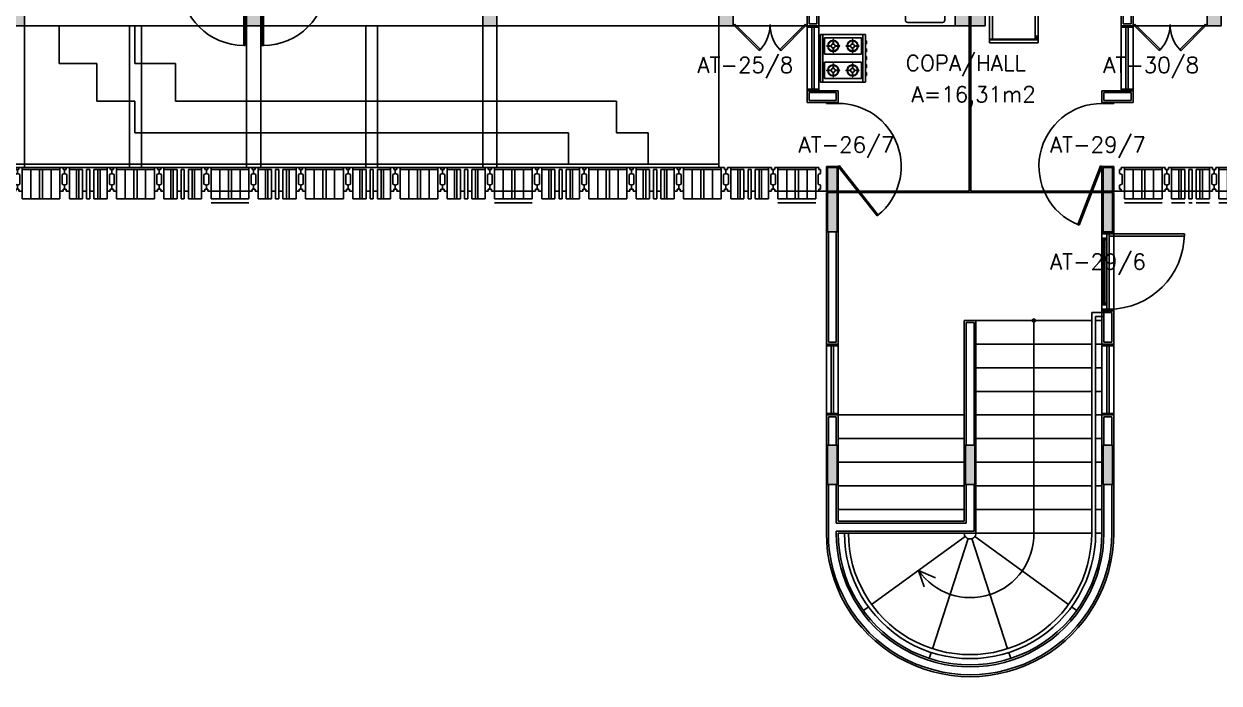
# Model space of a CAD drawing. Header units: millimetres. Extents: x 3605 to 3741, y 1123 to 1192.
# Drawn here: x 3635.28 to 3650.46, y 1126.35 to 1134.72 of the extents above; entities that cross this region are included whole.
import ezdxf

# ---------------------------------------------------------------- set-up
doc = ezdxf.new("R2010")
doc.units = ezdxf.units.MM
doc.linetypes.add('HIDDEN', pattern=[9.525, 6.35, -3.175])
for name, color, linetype in [('ar-acesso', 2, 'Continuous'), ('ar-alv', 2, 'Continuous'), ('ar-brs', 2, 'Continuous'), ('ar-copa', 1, 'Continuous'), ('ar-esq', 2, 'Continuous'), ('ar-estc', 1, 'Continuous'), ('ar-piso', 1, 'Continuous'), ('ar-porta', 1, 'Continuous'), ('ar-proj', 1, 'HIDDEN'), ('ar-projarmario', 1, 'HIDDEN'), ('ar-reboco', 2, 'Continuous'), ('AR-VISTA', 2, 'Continuous'), ('banc', 1, 'Continuous'), ('brs-proj', 1, 'HIDDEN'), ('brs1', 2, 'Continuous'), ('brs2', 1, 'Continuous'), ('brs3', 1, 'Continuous'), ('brs4', 1, 'Continuous'), ('brs5', 1, 'Continuous'), ('COZ1', 1, 'Continuous'), ('COZ2', 1, 'Continuous'), ('ENDEREÇO', 2, 'Continuous'), ('esq-01', 1, 'Continuous'), ('esq-02', 1, 'Continuous'), ('estc-01', 3, 'Continuous'), ('h-estc', 3, 'Continuous'), ('proj', 1, 'HIDDEN'), ('ptm', 2, 'Continuous'), ('ptm1', 1, 'Continuous'), ('TEXTO', 2, 'Continuous'), ('TRNR1', 1, 'Continuous')]:
    doc.layers.add(name, color=color, linetype=linetype)
doc.styles.add('UNB-100', font='simplex.shx', dxfattribs={"height": 0.2})
doc.styles.add('UNB1-100', font='simplex.shx', dxfattribs={"height": 0.2})

# ---------------------------------------------------------------- blocks, each defined once
blk = doc.blocks.new('plr01-01p')
at = {"layer": 'h-estc'}
blk.add_hatch(color=3, dxfattribs=at).paths.add_polyline_path([(0.09, 0.075), (-0.09, 0.075), (-0.09, -0.625), (0.09, -0.625)])
at = {"layer": 'estc-01', "color": 3}
blk.add_lwpolyline([(-0.09, 0.075), (-0.09, -0.625), (0.09, -0.625), (0.09, 0.075)], close=True, dxfattribs=at)
blk = doc.blocks.new('CUBAcoz-01P')
at = {"layer": 'COZ1'}
for p, q in [((-0.25, -0.4705), (-0.25, -0.1305)), ((-0.22, -0.1005), (0.22, -0.1005)), ((0.25, -0.4705), (0.25, -0.1305)), ((-0.22, -0.5005), (0.22, -0.5005))]:
    blk.add_line(p, q, dxfattribs=at)
blk.add_circle((0, -0.3005), 0.04, dxfattribs=at)
for centre, start, end in [((-0.22, -0.1305), 90, 180), ((0.22, -0.1305), 0, 90), ((-0.22, -0.4705), 180, 270), ((0.22, -0.4705), 270, 0)]:
    blk.add_arc(centre, 0.03, start, end, dxfattribs=at)
blk = doc.blocks.new('TRNR-01P')
at = {"layer": 'TRNR1'}
for p, q in [((-0.009, 0.083), (-0.009, 0.011)), ((0, 0.009), (0.17, 0.009)), ((0.009, 0.083), (0.009, 0.009)), ((-0.009, -0.011), (-0.009, -0.083)), ((0, -0.009), (0.17, -0.009)), ((0.009, -0.009), (0.009, -0.083))]:
    blk.add_line(p, q, dxfattribs=at)
for centre in [(0, 0.1), (0, -0.1)]:
    blk.add_circle(centre, 0.02, dxfattribs=at)
for centre, radius, start, end in [((0, 0.1), 0.03, 289.4712, 250.5288), ((0, 0), 0.014, 130.0052, 229.9948), ((0, 0), 0.009, 90, 270), ((0.17, 0), 0.009, 270, 90), ((0, -0.1), 0.03, 109.4712, 70.5288)]:
    blk.add_arc(centre, radius, start, end, dxfattribs=at)
blk = doc.blocks.new('GLDR-01P')
at = {"layer": 'COZ1', "color": 1}
for p, q in [((310, -65), (-310, -65)), ((-310, -65), (-310, -725)), ((310, -725), (310, -65)), ((-310, -725), (310, -725))]:
    blk.add_line(p, q, dxfattribs=at)
at = {"layer": 'COZ2', "color": 1}
for p, q in [((-270, -65), (-270, -680)), ((-250, -40), (-250, -65)), ((230, -20), (-230, -20)), ((250, -65), (250, -40)), ((270, -680), (270, -65)), ((-310, -680), (310, -680)), ((-310, -685), (310, -685)), ((270, -640), (310, -640))]:
    blk.add_line(p, q, dxfattribs=at)
blk.add_circle((290, -660), 9.23, dxfattribs=at)
for centre, start, end in [((-230, -40), 90, 180), ((230, -40), 0, 90)]:
    blk.add_arc(centre, 20, start, end, dxfattribs=at)
blk = doc.blocks.new('esc01-02p')
at = {"layer": 'h-estc'}
for points in [[(-1.69, 6.53), (-1.81, 6.53), (-1.81, 6.03), (-1.69, 6.03)], [(-0.06, 6.53), (-0.06, 6.03), (0.06, 6.03), (0.06, 6.53)], [(1.69, 6.03), (1.81, 6.03), (1.81, 6.53), (1.69, 6.53)], [(-1.69, 2.82), (-1.69, 3.32), (-1.81, 3.32), (-1.81, 2.82)], [(1.69, 3.32), (1.81, 3.32), (1.81, 2.82), (1.69, 2.82)], [(-1.69, 2.5), (-1.69, 2.8), (-1.81, 2.8), (-1.81, 2.5)], [(1.69, 2.8), (1.69, 2.5), (1.81, 2.5), (1.81, 2.8)], [(-0.01, 0.7), (-0.19, 0.7), (-0.19, 0), (-0.01, 0)], [(0.19, 0.7), (0.01, 0.7), (0.01, 0), (0.19, 0)]]:
    blk.add_hatch(color=256, dxfattribs=at).paths.add_polyline_path(points)
at = {"layer": 'ar-alv'}
for p, q in [((-1.8, 7.145), (-1.8, 6.53)), ((-1.7, 7.145), (-1.7, 6.53)), ((1.7, 7.145), (1.7, 7.12)), ((1.8, 7.145), (1.8, 6.53)), ((1.7, 7.12), (-0.05, 7.12)), ((-0.05, 6.53), (-0.05, 7.12)), ((1.7, 7.02), (0.05, 7.02)), ((0.05, 6.53), (0.05, 7.02)), ((1.7, 7.02), (1.7, 6.53)), ((-1.8, 6.03), (-1.8, 5.67)), ((-1.7, 6.03), (-1.7, 5.67)), ((-0.05, 4.47), (-0.05, 6.03)), ((0.05, 4.47), (0.05, 6.03)), ((1.7, 5.67), (1.7, 6.03)), ((1.8, 5.67), (1.8, 6.03)), ((-1.8, 5.67), (-1.7, 5.67)), ((1.8, 5.67), (1.7, 5.67)), ((-1.8, 4.345), (-1.8, 4.72)), ((-1.8, 4.72), (-1.7, 4.72)), ((-1.7, 4.345), (-1.7, 4.72)), ((1.7, 4.72), (1.7, 3.32)), ((1.7, 4.72), (1.8, 4.72)), ((1.8, 4.72), (1.8, 3.32)), ((0.05, 4.47), (-0.05, 4.47)), ((-1.8, 4.345), (-1.7, 4.345)), ((-2.045, 1.65), (-1.7, 1.65)), ((-2.045, 1.55), (-2.045, 1.65)), ((-1.7, 1.55), (-2.045, 1.55)), ((-1.7, 1.65), (-1.7, 1.55)), ((1.7, 1.65), (1.7, 1.55)), ((2.045, 1.65), (1.7, 1.65)), ((1.7, 1.55), (2.045, 1.55)), ((2.045, 1.55), (2.045, 1.65)), ((-2.045, 0.025), (-2.045, 0.675)), ((-1.945, 0.675), (-2.045, 0.675)), ((-1.945, 0.125), (-1.945, 0.675)), ((1.945, 0.125), (1.945, 0.675)), ((1.945, 0.675), (2.045, 0.675)), ((2.045, 0.025), (2.045, 0.675)), ((-1.605, 0.025), (-2.045, 0.025)), ((-1.605, 0.125), (-1.945, 0.125)), ((-1.605, 0.125), (-1.605, 0.025)), ((-0.19, 0.125), (-0.655, 0.125)), ((-0.655, 0.025), (-0.655, 0.125)), ((-0.19, 0.025), (-0.655, 0.025)), ((0.19, 0.125), (0.655, 0.125)), ((0.19, 0.025), (0.655, 0.025)), ((0.655, 0.125), (0.655, 0.025)), ((1.605, 0.125), (1.945, 0.125)), ((1.605, 0.125), (1.605, 0.025)), ((1.605, 0.025), (2.045, 0.025))]:
    blk.add_line(p, q, dxfattribs=at)
for radius in [1.8, 1.7]:
    blk.add_arc((0, 7.145), radius, 360, 180, dxfattribs=at)
at = {"layer": 'ar-piso'}
for p, q in [((-0.518, 8.738), (-0.493, 8.662)), ((0.493, 8.662), (0.518, 8.738)), ((-1.29, 8.083), (-1.355, 8.13)), ((-0.061, 7.189), (-1.25, 8.053)), ((1.29, 8.083), (1.355, 8.13)), ((-1.675, 7.145), (-1.595, 7.145)), ((-1.545, 7.145), (-0.075, 7.145)), ((-1.675, 6.845), (-1.595, 6.845)), ((-1.545, 6.845), (-0.075, 6.845)), ((-1.675, 6.545), (-1.595, 6.545)), ((-1.545, 6.545), (-0.075, 6.545)), ((-1.675, 6.245), (-1.595, 6.245)), ((-1.545, 6.245), (-0.075, 6.245)), ((-1.675, 5.945), (-1.595, 5.945)), ((-1.545, 5.945), (-0.075, 5.945)), ((-1.675, 5.645), (-1.595, 5.645)), ((-1.545, 5.645), (-0.075, 5.645)), ((-1.675, 5.345), (-1.595, 5.345)), ((-1.545, 5.345), (-0.075, 5.345)), ((-1.675, 5.045), (-1.595, 5.045)), ((-1.545, 5.045), (-0.075, 5.045)), ((-1.675, 4.745), (-1.595, 4.745)), ((-1.545, 4.745), (-0.075, 4.745)), ((-1.675, 4.445), (-1.595, 4.445)), ((-1.545, 4.445), (-0.075, 4.445)), ((-1.675, 4.395), (-1.7, 4.395)), ((-1.675, 4.345), (-1.7, 4.345)), ((1.675, 2.82), (-1.675, 2.82)), ((-0.01, 2.8), (-1.675, 2.8)), ((-0.01, 0.7), (-0.01, 2.8)), ((1.675, 2.8), (0.01, 2.8)), ((0.01, 0.7), (0.01, 2.8))]:
    blk.add_line(p, q, dxfattribs=at)
at = {"layer": 'ar-porta', "color": 2}
for points in [[(-1.825, 2.487), (-1.675, 2.487), (-1.675, 2.5), (-1.825, 2.5)], [(1.825, 2.487), (1.675, 2.487), (1.675, 2.5), (1.825, 2.5)], [(-1.825, 1.687), (-1.675, 1.687), (-1.675, 1.675), (-1.825, 1.675)], [(1.825, 1.687), (1.675, 1.687), (1.675, 1.675), (1.825, 1.675)]]:
    blk.add_lwpolyline(points, close=True, dxfattribs=at)
at = {"layer": 'ar-porta'}
blk.add_arc((-1.765, 3.343), 0.957, 90, 180, dxfattribs=at)
at = {"layer": 'ar-reboco'}
for p, q in [((-1.825, 7.145), (-1.825, 5.645)), ((-1.675, 7.145), (-1.675, 5.645)), ((-1.595, 7.145), (-1.595, 4.395)), ((-1.545, 7.145), (-1.545, 4.345)), ((1.675, 7.145), (-0.075, 7.145)), ((1.825, 5.645), (1.825, 7.145)), ((1.675, 6.995), (0.075, 6.995)), ((0.075, 6.995), (0.075, 4.445)), ((1.675, 5.645), (1.675, 6.995)), ((-0.075, 4.445), (-0.075, 6.545)), ((-1.825, 4.32), (-1.825, 4.745)), ((-1.675, 4.32), (-1.675, 4.745)), ((1.675, 4.745), (1.675, 2.82)), ((1.825, 4.745), (1.825, 2.82)), ((0.075, 4.445), (-0.075, 4.445)), ((-1.8, 4.32), (-1.825, 4.32)), ((-1.675, 4.32), (-1.7, 4.32)), ((-1.595, 4.395), (-1.675, 4.395)), ((-1.545, 4.345), (-1.675, 4.345)), ((-1.825, 2.82), (-1.825, 3.32)), ((-1.825, 3.32), (-1.81, 3.32)), ((-1.69, 3.32), (-1.675, 3.32)), ((-1.675, 2.82), (-1.675, 3.32)), ((-1.81, 2.82), (-1.825, 2.82)), ((-1.825, 2.5), (-1.825, 2.8)), ((-1.81, 2.8), (-1.825, 2.8)), ((-1.69, 2.82), (-1.675, 2.82)), ((-1.69, 2.8), (-1.675, 2.8)), ((-1.675, 2.5), (-1.675, 2.8)), ((1.69, 2.82), (1.675, 2.82)), ((1.675, 2.5), (1.675, 2.8)), ((1.69, 2.8), (1.675, 2.8)), ((1.81, 2.82), (1.825, 2.82)), ((1.81, 2.8), (1.825, 2.8)), ((1.825, 2.5), (1.825, 2.8)), ((-1.81, 2.5), (-1.825, 2.5)), ((-1.69, 2.5), (-1.675, 2.5)), ((1.81, 2.5), (1.825, 2.5)), ((-2.07, 1.525), (-2.07, 1.675)), ((-2.07, 1.675), (-1.675, 1.675)), ((-1.675, 1.675), (-1.675, 1.525)), ((2.07, 1.675), (1.675, 1.675)), ((1.675, 1.675), (1.675, 1.525)), ((2.07, 1.525), (2.07, 1.675)), ((-1.675, 1.525), (-2.07, 1.525)), ((1.675, 1.525), (2.07, 1.525)), ((-2.07, 0), (-2.07, 0.7)), ((-1.92, 0.7), (-2.07, 0.7)), ((-1.92, 0.15), (-1.92, 0.7)), ((1.92, 0.7), (2.07, 0.7)), ((1.92, 0.15), (1.92, 0.7)), ((2.07, 0), (2.07, 0.7)), ((-2.07, 0), (-1.58, 0)), ((-1.58, 0.15), (-1.92, 0.15)), ((-0.19, 0.15), (-0.68, 0.15)), ((-0.19, 0), (-0.68, 0)), ((0.19, 0.15), (0.68, 0.15)), ((0.19, 0), (0.68, 0)), ((1.58, 0.15), (1.92, 0.15)), ((2.07, 0), (1.58, 0))]:
    blk.add_line(p, q, dxfattribs=at)
for radius, start in [(1.825, 360), (1.675, 0), (1.595, 360), (1.545, 360)]:
    blk.add_arc((0, 7.145), radius, start, 180, dxfattribs=at)
at = {"layer": 'AR-VISTA'}
blk.add_line((-0.075, 6.545), (-0.075, 7.145), dxfattribs=at)
at = {"layer": 'banc', "color": 1}
blk.add_line((0.19, 0.7), (1.92, 0.7), dxfattribs=at)
at = {"layer": 'COZ1'}
for p, q in [((1.33, 0.81), (1.33, 1.415)), ((1.9, 1.415), (1.33, 1.415)), ((1.9, 1.415), (1.9, 0.81)), ((1.9, 0.81), (1.33, 0.81))]:
    blk.add_line(p, q, dxfattribs=at)
at = {"layer": 'COZ1', "color": 1}
for points in [[(1.413, 1.27), (1.453, 1.27, -1), (1.453, 1.265), (1.413, 1.265, -1)], [(1.495, 1.347), (1.495, 1.307, -1), (1.49, 1.307), (1.49, 1.347, -1)], [(1.49, 1.187), (1.49, 1.227, -1), (1.495, 1.227), (1.495, 1.187, -1)], [(1.573, 1.265), (1.533, 1.265, -1), (1.533, 1.27), (1.573, 1.27, -1)], [(1.658, 1.265), (1.698, 1.265, 1), (1.698, 1.27), (1.658, 1.27, 1)], [(1.735, 1.347), (1.735, 1.307, 1), (1.74, 1.307), (1.74, 1.347, 1)], [(1.74, 1.187), (1.74, 1.227, 1), (1.735, 1.227), (1.735, 1.187, 1)], [(1.818, 1.27), (1.778, 1.27, 1), (1.778, 1.265), (1.818, 1.265, 1)], [(1.413, 0.955), (1.453, 0.955, 1), (1.453, 0.96), (1.413, 0.96, 1)], [(1.49, 1.037), (1.49, 0.997, 1), (1.495, 0.997), (1.495, 1.037, 1)], [(1.495, 0.877), (1.495, 0.917, 1), (1.49, 0.917), (1.49, 0.877, 1)], [(1.573, 0.96), (1.533, 0.96, 1), (1.533, 0.955), (1.573, 0.955, 1)], [(1.658, 0.96), (1.698, 0.96, -1), (1.698, 0.955), (1.658, 0.955, -1)], [(1.74, 1.037), (1.74, 0.997, -1), (1.735, 0.997), (1.735, 1.037, -1)], [(1.735, 0.877), (1.735, 0.917, -1), (1.74, 0.917), (1.74, 0.877, -1)], [(1.818, 0.955), (1.778, 0.955, -1), (1.778, 0.96), (1.818, 0.96, -1)]]:
    blk.add_lwpolyline(points, format="xyb", close=True, dxfattribs=at)
for centre in [(1.493, 1.267), (1.738, 1.267), (1.493, 0.957), (1.738, 0.957)]:
    blk.add_circle(centre, 0.025, dxfattribs=at)
at = {"layer": 'COZ2'}
for p, q in [((1.36, 0.81), (1.36, 1.415)), ((1.38, 1.372), (1.85, 1.372)), ((1.38, 1.162), (1.38, 1.372)), ((1.87, 1.415), (1.87, 0.81)), ((1.315, 1.334), (1.33, 1.334)), ((1.315, 1.294), (1.315, 1.334)), ((1.315, 1.294), (1.33, 1.294)), ((1.315, 1.193), (1.315, 1.233)), ((1.315, 1.233), (1.33, 1.233)), ((1.315, 1.193), (1.33, 1.193)), ((1.315, 1.092), (1.315, 1.132)), ((1.315, 1.132), (1.33, 1.132)), ((1.315, 1.092), (1.33, 1.092)), ((1.315, 0.992), (1.315, 1.032)), ((1.315, 1.032), (1.33, 1.032)), ((1.315, 0.992), (1.33, 0.992)), ((1.315, 0.931), (1.33, 0.931)), ((1.315, 0.891), (1.315, 0.931)), ((1.38, 0.852), (1.38, 1.062)), ((1.38, 0.852), (1.38, 1.062)), ((1.315, 0.891), (1.33, 0.891)), ((1.85, 0.852), (1.38, 0.852))]:
    blk.add_line(p, q, dxfattribs=at)
at = {"layer": 'COZ2', "color": 1}
for p, q in [((1.85, 1.372), (1.85, 1.162)), ((1.85, 1.162), (1.38, 1.162)), ((1.85, 1.062), (1.38, 1.062)), ((1.85, 1.062), (1.85, 0.852)), ((1.85, 1.062), (1.85, 0.852))]:
    blk.add_line(p, q, dxfattribs=at)
for centre, radius, start, end in [((1.493, 1.267), 0.07, 92.0467, 177.9533), ((1.493, 1.267), 0.07, 182.0467, 267.9533), ((1.493, 1.267), 0.065, 92.2042, 177.7958), ((1.493, 1.267), 0.065, 182.2042, 267.7958), ((1.493, 1.267), 0.07, 2.0467, 87.9533), ((1.493, 1.267), 0.065, 2.2042, 87.7958), ((1.493, 1.267), 0.07, 272.0467, 357.9533), ((1.493, 1.267), 0.065, 272.2042, 357.7958), ((1.738, 1.267), 0.07, 92.0467, 177.9533), ((1.738, 1.267), 0.07, 182.0467, 267.9533), ((1.738, 1.267), 0.065, 92.2042, 177.7958), ((1.738, 1.267), 0.065, 182.2042, 267.7958), ((1.738, 1.267), 0.07, 2.0467, 87.9533), ((1.738, 1.267), 0.065, 2.2042, 87.7958), ((1.738, 1.267), 0.065, 272.2042, 357.7958), ((1.738, 1.267), 0.07, 272.0467, 357.9533), ((1.493, 0.957), 0.07, 92.0467, 177.9533), ((1.493, 0.957), 0.07, 182.0467, 267.9533), ((1.493, 0.957), 0.065, 92.2042, 177.7958), ((1.493, 0.957), 0.065, 182.2042, 267.7958), ((1.493, 0.957), 0.07, 2.0467, 87.9533), ((1.493, 0.957), 0.065, 2.2042, 87.7958), ((1.493, 0.957), 0.07, 272.0467, 357.9533), ((1.493, 0.957), 0.065, 272.2042, 357.7958), ((1.738, 0.957), 0.07, 92.0467, 177.9533), ((1.738, 0.957), 0.07, 182.0467, 267.9533), ((1.738, 0.957), 0.065, 92.2042, 177.7958), ((1.738, 0.957), 0.065, 182.2042, 267.7958), ((1.738, 0.957), 0.07, 2.0467, 87.9533), ((1.738, 0.957), 0.065, 2.2042, 87.7958), ((1.738, 0.957), 0.07, 272.0467, 357.9533), ((1.738, 0.957), 0.065, 272.2042, 357.7958)]:
    blk.add_arc(centre, radius, start, end, dxfattribs=at)
at = {"layer": 'esq-01'}
for points in [[(-1.735, 5.625), (-1.765, 5.625), (-1.765, 4.765), (-1.735, 4.765)], [(1.735, 5.625), (1.765, 5.625), (1.765, 4.765), (1.735, 4.765)], [(-1.735, 4.3), (-1.765, 4.3), (-1.765, 3.343), (-1.735, 3.343)], [(-1.98, 1.505), (-2.01, 1.505), (-2.01, 0.72), (-1.98, 0.72)], [(1.98, 1.505), (2.01, 1.505), (2.01, 0.72), (1.98, 0.72)], [(-1.56, 0.09), (-1.56, 0.06), (-0.7, 0.06), (-0.7, 0.09)], [(1.56, 0.09), (1.56, 0.06), (0.7, 0.06), (0.7, 0.09)]]:
    blk.add_lwpolyline(points, close=True, dxfattribs=at)
at = {"layer": 'esq-02'}
for p, q in [((-1.686, 4.244), (-1.735, 4.244)), ((-1.686, 4.224), (-1.735, 4.224)), ((-1.712, 3.419), (-1.712, 4.224)), ((-1.692, 3.419), (-1.692, 4.224)), ((-1.686, 4.244), (-1.686, 4.224)), ((-1.686, 3.419), (-1.735, 3.419)), ((-1.686, 3.399), (-1.735, 3.399)), ((-1.686, 3.399), (-1.686, 3.419))]:
    blk.add_line(p, q, dxfattribs=at)
for points in [[(-1.675, 5.645), (-1.825, 5.645), (-1.825, 5.625), (-1.675, 5.625)], [(-1.825, 5.625), (-1.675, 5.625), (-1.675, 4.765), (-1.825, 4.765)], [(1.675, 5.645), (1.825, 5.645), (1.825, 5.625), (1.675, 5.625)], [(1.825, 5.625), (1.675, 5.625), (1.675, 4.765), (1.825, 4.765)], [(-1.675, 4.745), (-1.825, 4.745), (-1.825, 4.765), (-1.675, 4.765)], [(1.675, 4.745), (1.825, 4.745), (1.825, 4.765), (1.675, 4.765)], [(-1.675, 4.32), (-1.825, 4.32), (-1.825, 4.3), (-1.675, 4.3)], [(-1.675, 3.323), (-1.825, 3.323), (-1.825, 3.343), (-1.675, 3.343)], [(-1.92, 1.525), (-2.07, 1.525), (-2.07, 1.505), (-1.92, 1.505)], [(1.92, 1.525), (2.07, 1.525), (2.07, 1.505), (1.92, 1.505)], [(-2.07, 1.505), (-1.92, 1.505), (-1.92, 0.72), (-2.07, 0.72)], [(2.07, 1.505), (1.92, 1.505), (1.92, 0.72), (2.07, 0.72)], [(-2.07, 0.7), (-1.92, 0.7), (-1.92, 0.72), (-2.07, 0.72)], [(1.92, 0.7), (2.07, 0.7), (2.07, 0.72), (1.92, 0.72)], [(-1.58, 0.15), (-1.58, 0), (-1.56, 0), (-1.56, 0.15)], [(-0.68, 0.15), (-0.68, 0), (-0.7, 0), (-0.7, 0.15)], [(0.68, 0.15), (0.68, 0), (0.7, 0), (0.7, 0.15)], [(1.58, 0.15), (1.58, 0), (1.56, 0), (1.56, 0.15)]]:
    blk.add_lwpolyline(points, close=True, dxfattribs=at)
at = {"layer": 'esq-02', "color": 1}
for points in [[(-1.825, 4.3), (-1.675, 4.3), (-1.675, 3.343), (-1.825, 3.343)], [(-1.56, 0), (-1.56, 0.15), (-0.7, 0.15), (-0.7, 0)], [(1.56, 0), (1.56, 0.15), (0.7, 0.15), (0.7, 0)]]:
    blk.add_lwpolyline(points, close=True, dxfattribs=at)
at = {"layer": 'estc-01'}
for points in [[(-1.69, 6.53), (-1.81, 6.53), (-1.81, 6.03), (-1.69, 6.03)], [(-0.06, 6.03), (0.06, 6.03), (0.06, 6.53), (-0.06, 6.53)], [(1.69, 6.53), (1.81, 6.53), (1.81, 6.03), (1.69, 6.03)], [(-1.69, 2.82), (-1.81, 2.82), (-1.81, 3.32), (-1.69, 3.32)], [(1.81, 2.82), (1.69, 2.82), (1.69, 3.32), (1.81, 3.32)], [(-1.69, 2.8), (-1.81, 2.8), (-1.81, 2.5), (-1.69, 2.5)], [(1.81, 2.8), (1.69, 2.8), (1.69, 2.5), (1.81, 2.5)], [(-0.19, 0), (-0.19, 0.7), (-0.01, 0.7), (-0.01, 0)], [(0.01, 0), (0.01, 0.7), (0.19, 0.7), (0.19, 0)]]:
    blk.add_lwpolyline(points, close=True, dxfattribs=at)
at = {"layer": 'proj'}
for p, q in [((-0.477, 8.614), (-0.023, 7.216)), ((0.023, 7.216), (0.477, 8.614)), ((0.061, 7.189), (1.25, 8.053)), ((1.675, 6.845), (0.075, 6.845)), ((1.675, 6.545), (0.075, 6.545)), ((1.675, 6.245), (0.075, 6.245)), ((1.675, 5.945), (0.075, 5.945)), ((1.675, 5.645), (0.075, 5.645))]:
    blk.add_line(p, q, dxfattribs=at)
blk.add_lwpolyline([(-2.722, 3.373), (-2.722, 3.343), (-1.765, 3.343), (-1.765, 3.373)], close=True, dxfattribs=at)
blk.add_arc((0, 7.145), 0.075, 360, 180, dxfattribs=at)
at = {"layer": 'ptm'}
for p, q in [((-1.675, 2.487), (-1.385, 3.233)), ((-1.658, 2.481), (-1.369, 3.227)), ((-1.369, 3.227), (-1.385, 3.233)), ((1.166, 3.105), (1.18, 3.116)), ((1.661, 2.476), (1.166, 3.105)), ((1.675, 2.487), (1.18, 3.116)), ((-1.658, 2.481), (-1.675, 2.487)), ((1.661, 2.476), (1.675, 2.487))]:
    blk.add_line(p, q, dxfattribs=at)
at = {"layer": 'ptm', "color": 1}
for centre, start, end in [((-1.675, 2.487), 270, 67.4939), ((1.675, 2.487), 129.505, 270)]:
    blk.add_arc(centre, 0.8, start, end, dxfattribs=at)
at = {"layer": 'ar-copa', "xscale": 0.001, "yscale": 0.001, "zscale": 0.001, "rotation": 180}
blk.add_blockref('GLDR-01P', (-0.556, 0.192), dxfattribs=at)
at = {"layer": 'ar-copa', "extrusion": (0, 0, -1), "xscale": -1, "zscale": -1}
for name, p, rotation in [('CUBAcoz-01P', (-0.571, 0.158), 180), ('TRNR-01P', (-0.571, 0.198), 270)]:
    blk.add_blockref(name, p, dxfattribs=dict(at, rotation=rotation))
blk = doc.blocks.new('esq04-01p')
at = {"layer": 'esq-01'}
blk.add_line((1.975, 0), (0.09, 0), dxfattribs=at)
at = {"layer": 'esq-02'}
blk.add_line((1.0325, 0.075), (1.0325, -0.075), dxfattribs=at)
for points in [[(1.975, -0.075), (0.09, -0.075), (0.09, 0.075), (1.975, 0.075), (1.975, -0.075)], [(2.075, 0.075), (1.975, 0.075), (1.975, -0.075), (2.075, -0.075)]]:
    blk.add_lwpolyline(points, close=True, dxfattribs=at)
at = {"layer": 'ptm'}
for p, q in [((2.875, 0.075), (2.875, 0.875)), ((2.875, 0.875), (2.895, 0.875)), ((2.895, 0.075), (2.895, 0.875)), ((2.075, 0.075), (2.05, 0.075)), ((2.075, 0.075), (2.075, 0.05)), ((2.875, 0.075), (2.895, 0.075)), ((2.875, 0.05), (2.875, -0.075)), ((2.875, 0.05), (2.895, 0.05)), ((2.895, 0.075), (2.92, 0.075)), ((2.895, 0.075), (2.895, 0.05)), ((2.92, 0.075), (2.92, -0.075)), ((2.92, -0.075), (2.875, -0.075))]:
    blk.add_line(p, q, dxfattribs=at)
at = {"layer": 'ptm', "color": 1}
blk.add_arc((2.875, 0.075), 0.8, 90, 180, dxfattribs=at)
blk = doc.blocks.new('BRS01-03C')
at = {"layer": 'brs-proj'}
blk.add_line((0.54, 0.075), (0.06, 0.075), dxfattribs=at)
at = {"layer": 'brs1'}
for p, q in [((0, 0.05), (0.02, 0.05)), ((0, 0.05), (0, 0)), ((0, 0), (0.03, -0.013)), ((0.02, 0.075), (0.06, 0.075)), ((0.02, 0.05), (0.02, 0.075)), ((0.06, 0.075), (0.06, -0.225)), ((0.54, 0.075), (0.54, -0.225)), ((0.58, 0.075), (0.54, 0.075)), ((0.6, 0), (0.57, -0.013)), ((0.58, 0.05), (0.58, 0.075)), ((0.6, 0.05), (0.58, 0.05)), ((0.6, 0.05), (0.6, 0)), ((0, -0.15), (0.03, -0.137)), ((0, -0.2), (0, -0.15)), ((0.03, -0.137), (0.03, -0.013)), ((0.57, -0.137), (0.57, -0.013)), ((0.6, -0.15), (0.57, -0.137)), ((0.6, -0.2), (0.6, -0.15)), ((0, -0.2), (0.02, -0.2)), ((0.02, -0.2), (0.02, -0.225)), ((0.02, -0.225), (0.06, -0.225)), ((0.58, -0.225), (0.54, -0.225)), ((0.58, -0.2), (0.58, -0.225)), ((0.6, -0.2), (0.58, -0.2))]:
    blk.add_line(p, q, dxfattribs=at)
at = {"layer": 'brs2'}
blk.add_line((0.54, -0.225), (0.06, -0.225), dxfattribs=at)
at = {"layer": 'brs3'}
for p, q in [((0.28, 0.175), (0.28, -0.2)), ((0.32, 0.175), (0.28, 0.175)), ((0.32, 0.175), (0.32, -0.2)), ((0.32, -0.2), (0.28, -0.2))]:
    blk.add_line(p, q, dxfattribs=at)
at = {"layer": 'brs4'}
for p, q in [((0.06, 0.075), (0.06, 0.175)), ((0.171, 0.175), (0.06, 0.175)), ((0.171, 0.175), (0.171, -0.2)), ((0.429, 0.175), (0.54, 0.175)), ((0.429, 0.175), (0.429, -0.2)), ((0.54, 0.075), (0.54, 0.175)), ((0.171, -0.2), (0.06, -0.2)), ((0.429, -0.2), (0.54, -0.2))]:
    blk.add_line(p, q, dxfattribs=at)
at = {"layer": 'brs4', "color": 1}
for p, q in [((0.171, 0.175), (0.28, 0.175)), ((0.429, 0.175), (0.32, 0.175)), ((0.171, -0.2), (0.28, -0.2)), ((0.429, -0.2), (0.32, -0.2))]:
    blk.add_line(p, q, dxfattribs=at)
at = {"layer": 'brs5'}
blk.add_line((0.54, 0.225), (0.06, 0.225), dxfattribs=at)
blk = doc.blocks.new('BRS01-02C')
at = {"layer": 'brs-proj'}
for p, q in [((0.06, 0.075), (0.228, 0.075)), ((0.28, 0.075), (0.32, 0.075)), ((0.54, 0.075), (0.372, 0.075))]:
    blk.add_line(p, q, dxfattribs=at)
at = {"layer": 'brs1'}
for p, q in [((0, 0.05), (0.02, 0.05)), ((0, 0.05), (0, 0)), ((0, 0), (0.03, -0.013)), ((0.02, 0.075), (0.06, 0.075)), ((0.02, 0.05), (0.02, 0.075)), ((0.06, 0.075), (0.06, -0.225)), ((0.54, 0.075), (0.54, -0.225)), ((0.58, 0.075), (0.54, 0.075)), ((0.6, 0), (0.57, -0.013)), ((0.58, 0.05), (0.58, 0.075)), ((0.6, 0.05), (0.58, 0.05)), ((0.6, 0.05), (0.6, 0)), ((0, -0.15), (0.03, -0.137)), ((0, -0.2), (0, -0.15)), ((0.03, -0.137), (0.03, -0.013)), ((0.57, -0.137), (0.57, -0.013)), ((0.6, -0.15), (0.57, -0.137)), ((0.6, -0.2), (0.6, -0.15)), ((0, -0.2), (0.02, -0.2)), ((0.02, -0.2), (0.02, -0.225)), ((0.02, -0.225), (0.06, -0.225)), ((0.58, -0.225), (0.54, -0.225)), ((0.58, -0.2), (0.58, -0.225)), ((0.6, -0.2), (0.58, -0.2))]:
    blk.add_line(p, q, dxfattribs=at)
at = {"layer": 'brs2'}
for p, q in [((0.228, 0.075), (0.28, 0.075)), ((0.372, 0.075), (0.32, 0.075)), ((0.54, -0.225), (0.06, -0.225))]:
    blk.add_line(p, q, dxfattribs=at)
at = {"layer": 'brs3'}
for p, q in [((0.18, -0.2), (0.18, 0.175)), ((0.228, 0.175), (0.18, 0.175)), ((0.228, -0.2), (0.228, 0.175)), ((0.372, -0.2), (0.372, 0.175)), ((0.372, 0.175), (0.42, 0.175)), ((0.42, -0.2), (0.42, 0.175)), ((0.228, -0.2), (0.18, -0.2)), ((0.372, -0.2), (0.42, -0.2))]:
    blk.add_line(p, q, dxfattribs=at)
at = {"layer": 'brs4'}
for p, q in [((0.06, 0.075), (0.06, 0.175)), ((0.15, 0.175), (0.06, 0.175)), ((0.15, 0.175), (0.15, -0.2)), ((0.28, 0.175), (0.28, -0.2)), ((0.32, 0.175), (0.28, 0.175)), ((0.32, 0.175), (0.32, -0.2)), ((0.45, 0.175), (0.54, 0.175)), ((0.45, 0.175), (0.45, -0.2)), ((0.54, 0.075), (0.54, 0.175)), ((0.15, -0.2), (0.06, -0.2)), ((0.32, -0.2), (0.28, -0.2)), ((0.45, -0.2), (0.54, -0.2))]:
    blk.add_line(p, q, dxfattribs=at)
at = {"layer": 'brs4', "color": 3}
for p, q in [((0.15, 0.175), (0.18, 0.175)), ((0.45, 0.175), (0.42, 0.175)), ((0.15, -0.2), (0.18, -0.2)), ((0.45, -0.2), (0.42, -0.2))]:
    blk.add_line(p, q, dxfattribs=at)
at = {"layer": 'brs5'}
for p, q in [((0.228, 0.225), (0.06, 0.225)), ((0.32, 0.225), (0.28, 0.225)), ((0.372, 0.225), (0.54, 0.225))]:
    blk.add_line(p, q, dxfattribs=at)
blk = doc.blocks.new('brs01-01p-leste')
at = {"layer": 'brs1'}
for p, q in [((-3, 0.2), (-2.98, 0.2)), ((-3, 0.2), (-3, 0.15)), ((-2.98, 0.225), (-2.94, 0.225)), ((-2.98, 0.2), (-2.98, 0.225)), ((-2.94, -0.075), (-2.94, 0.225)), ((-2.42, 0.225), (-2.46, 0.225)), ((-2.46, -0.075), (-2.46, 0.225)), ((-2.42, 0.2), (-2.42, 0.225)), ((-2.4, 0.2), (-2.42, 0.2)), ((-2.4, 0.2), (-2.38, 0.2)), ((-2.4, 0.2), (-2.4, 0.15)), ((-2.4, 0.2), (-2.4, 0.15)), ((-2.38, 0.225), (-2.34, 0.225)), ((-2.38, 0.2), (-2.38, 0.225)), ((-2.34, -0.075), (-2.34, 0.225)), ((-1.82, 0.225), (-1.86, 0.225)), ((-1.86, -0.075), (-1.86, 0.225)), ((-1.82, 0.2), (-1.82, 0.225)), ((-1.8, 0.2), (-1.82, 0.2)), ((-1.8, 0.2), (-1.78, 0.2)), ((-1.8, 0.2), (-1.8, 0.15)), ((-1.8, 0.2), (-1.8, 0.15)), ((-1.78, 0.225), (-1.74, 0.225)), ((-1.78, 0.2), (-1.78, 0.225)), ((-1.74, -0.075), (-1.74, 0.225)), ((-1.22, 0.225), (-1.26, 0.225)), ((-1.26, -0.075), (-1.26, 0.225)), ((-1.22, 0.2), (-1.22, 0.225)), ((-1.2, 0.2), (-1.22, 0.2)), ((-1.2, 0.2), (-1.18, 0.2)), ((-1.2, 0.2), (-1.2, 0.15)), ((-1.2, 0.2), (-1.2, 0.15)), ((-1.18, 0.225), (-1.14, 0.225)), ((-1.18, 0.2), (-1.18, 0.225)), ((-1.14, -0.075), (-1.14, 0.225)), ((-0.62, 0.225), (-0.66, 0.225)), ((-0.66, -0.075), (-0.66, 0.225)), ((-0.62, 0.2), (-0.62, 0.225)), ((-0.6, 0.2), (-0.62, 0.2)), ((-0.6, 0.2), (-0.6, 0.15)), ((-0.6, 0.2), (-0.58, 0.2)), ((-0.6, 0.2), (-0.6, 0.15)), ((-0.58, 0.225), (-0.54, 0.225)), ((-0.58, 0.2), (-0.58, 0.225)), ((-0.54, -0.075), (-0.54, 0.225)), ((-0.02, 0.225), (-0.06, 0.225)), ((-0.06, -0.075), (-0.06, 0.225)), ((-0.02, 0.2), (-0.02, 0.225)), ((0, 0.2), (-0.02, 0.2)), ((0, 0.2), (0, 0.15)), ((-3, 0.15), (-2.97, 0.137)), ((-3, 0), (-2.97, 0.013)), ((-2.97, 0.137), (-2.97, 0.013)), ((-2.4, 0.15), (-2.43, 0.137)), ((-2.43, 0.137), (-2.43, 0.013)), ((-2.4, 0), (-2.43, 0.013)), ((-2.4, 0.15), (-2.37, 0.137)), ((-2.4, 0), (-2.37, 0.013)), ((-2.37, 0.137), (-2.37, 0.013)), ((-1.8, 0.15), (-1.83, 0.137)), ((-1.83, 0.137), (-1.83, 0.013)), ((-1.8, 0), (-1.83, 0.013)), ((-1.8, 0.15), (-1.77, 0.137)), ((-1.8, 0), (-1.77, 0.013)), ((-1.77, 0.137), (-1.77, 0.013)), ((-1.2, 0.15), (-1.23, 0.137)), ((-1.23, 0.137), (-1.23, 0.013)), ((-1.2, 0), (-1.23, 0.013)), ((-1.2, 0.15), (-1.17, 0.137)), ((-1.2, 0), (-1.17, 0.013)), ((-1.17, 0.137), (-1.17, 0.013)), ((-0.6, 0.15), (-0.63, 0.137)), ((-0.63, 0.137), (-0.63, 0.013)), ((-0.6, 0), (-0.63, 0.013)), ((-0.6, 0.15), (-0.57, 0.137)), ((-0.6, 0), (-0.57, 0.013)), ((-0.57, 0.137), (-0.57, 0.013)), ((0, 0.15), (-0.03, 0.137)), ((-0.03, 0.137), (-0.03, 0.013)), ((0, 0), (-0.03, 0.013)), ((-3, -0.05), (-3, 0)), ((-3, -0.05), (-2.98, -0.05)), ((-2.98, -0.05), (-2.98, -0.075)), ((-2.98, -0.075), (-2.94, -0.075)), ((-2.42, -0.075), (-2.46, -0.075)), ((-2.42, -0.05), (-2.42, -0.075)), ((-2.4, -0.05), (-2.42, -0.05)), ((-2.4, -0.05), (-2.4, 0)), ((-2.4, -0.05), (-2.4, 0)), ((-2.4, -0.05), (-2.38, -0.05)), ((-2.38, -0.05), (-2.38, -0.075)), ((-2.38, -0.075), (-2.34, -0.075)), ((-1.82, -0.075), (-1.86, -0.075)), ((-1.82, -0.05), (-1.82, -0.075)), ((-1.8, -0.05), (-1.82, -0.05)), ((-1.8, -0.05), (-1.8, 0)), ((-1.8, -0.05), (-1.8, 0)), ((-1.8, -0.05), (-1.78, -0.05)), ((-1.78, -0.05), (-1.78, -0.075)), ((-1.78, -0.075), (-1.74, -0.075)), ((-1.22, -0.075), (-1.26, -0.075)), ((-1.22, -0.05), (-1.22, -0.075)), ((-1.2, -0.05), (-1.22, -0.05)), ((-1.2, -0.05), (-1.2, 0)), ((-1.2, -0.05), (-1.2, 0)), ((-1.2, -0.05), (-1.18, -0.05)), ((-1.18, -0.05), (-1.18, -0.075)), ((-1.18, -0.075), (-1.14, -0.075)), ((-0.62, -0.075), (-0.66, -0.075)), ((-0.62, -0.05), (-0.62, -0.075)), ((-0.6, -0.05), (-0.62, -0.05)), ((-0.6, -0.05), (-0.6, 0)), ((-0.6, -0.05), (-0.6, 0)), ((-0.6, -0.05), (-0.58, -0.05)), ((-0.58, -0.05), (-0.58, -0.075)), ((-0.58, -0.075), (-0.54, -0.075)), ((-0.02, -0.075), (-0.06, -0.075)), ((-0.02, -0.05), (-0.02, -0.075)), ((0, -0.05), (-0.02, -0.05)), ((0, -0.05), (0, 0))]:
    blk.add_line(p, q, dxfattribs=at)
at = {"layer": 'brs2'}
for p, q in [((-2.94, 0.225), (-2.46, 0.225)), ((-2.34, 0.225), (-1.86, 0.225)), ((-2.229, 0.2), (-2.12, 0.2)), ((-1.971, 0.2), (-2.08, 0.2)), ((-1.74, 0.225), (-1.26, 0.225)), ((-1.14, 0.225), (-0.66, 0.225)), ((-1.029, 0.2), (-0.92, 0.2)), ((-0.771, 0.2), (-0.88, 0.2)), ((-0.54, 0.225), (-0.06, 0.225)), ((-2.772, -0.075), (-2.72, -0.075)), ((-2.628, -0.075), (-2.68, -0.075)), ((-1.572, -0.075), (-1.52, -0.075)), ((-1.428, -0.075), (-1.48, -0.075)), ((-0.372, -0.075), (-0.32, -0.075)), ((-0.228, -0.075), (-0.28, -0.075)), ((-2.229, -0.175), (-2.12, -0.175)), ((-1.971, -0.175), (-2.08, -0.175)), ((-1.029, -0.175), (-0.92, -0.175)), ((-0.771, -0.175), (-0.88, -0.175))]:
    blk.add_line(p, q, dxfattribs=at)
at = {"layer": 'brs3'}
for p, q in [((-2.82, 0.2), (-2.82, -0.175)), ((-2.772, 0.2), (-2.82, 0.2)), ((-2.772, 0.2), (-2.772, -0.175)), ((-2.628, 0.2), (-2.628, -0.175)), ((-2.628, 0.2), (-2.58, 0.2)), ((-2.58, 0.2), (-2.58, -0.175)), ((-2.12, -0.175), (-2.12, 0.2)), ((-2.12, 0.2), (-2.08, 0.2)), ((-2.08, -0.175), (-2.08, 0.2)), ((-1.62, 0.2), (-1.62, -0.175)), ((-1.572, 0.2), (-1.62, 0.2)), ((-1.572, 0.2), (-1.572, -0.175)), ((-1.428, 0.2), (-1.428, -0.175)), ((-1.428, 0.2), (-1.38, 0.2)), ((-1.38, 0.2), (-1.38, -0.175)), ((-0.92, -0.175), (-0.92, 0.2)), ((-0.92, 0.2), (-0.88, 0.2)), ((-0.88, -0.175), (-0.88, 0.2)), ((-0.42, 0.2), (-0.42, -0.175)), ((-0.372, 0.2), (-0.42, 0.2)), ((-0.372, 0.2), (-0.372, -0.175)), ((-0.228, 0.2), (-0.228, -0.175)), ((-0.228, 0.2), (-0.18, 0.2)), ((-0.18, 0.2), (-0.18, -0.175)), ((-2.772, -0.175), (-2.82, -0.175)), ((-2.628, -0.175), (-2.58, -0.175)), ((-2.12, -0.175), (-2.08, -0.175)), ((-1.572, -0.175), (-1.62, -0.175)), ((-1.428, -0.175), (-1.38, -0.175)), ((-0.92, -0.175), (-0.88, -0.175)), ((-0.372, -0.175), (-0.42, -0.175)), ((-0.228, -0.175), (-0.18, -0.175))]:
    blk.add_line(p, q, dxfattribs=at)
at = {"layer": 'brs4'}
for p, q in [((-2.85, 0.2), (-2.94, 0.2)), ((-2.85, -0.175), (-2.85, 0.2)), ((-2.85, 0.2), (-2.82, 0.2)), ((-2.72, -0.175), (-2.72, 0.2)), ((-2.72, 0.2), (-2.68, 0.2)), ((-2.68, -0.175), (-2.68, 0.2)), ((-2.55, 0.2), (-2.58, 0.2)), ((-2.55, 0.2), (-2.46, 0.2)), ((-2.55, -0.175), (-2.55, 0.2)), ((-2.229, 0.2), (-2.34, 0.2)), ((-2.229, -0.175), (-2.229, 0.2)), ((-1.971, 0.2), (-1.86, 0.2)), ((-1.971, -0.175), (-1.971, 0.2)), ((-1.65, 0.2), (-1.74, 0.2)), ((-1.65, -0.175), (-1.65, 0.2)), ((-1.65, 0.2), (-1.62, 0.2)), ((-1.52, -0.175), (-1.52, 0.2)), ((-1.52, 0.2), (-1.48, 0.2)), ((-1.48, -0.175), (-1.48, 0.2)), ((-1.35, 0.2), (-1.38, 0.2)), ((-1.35, 0.2), (-1.26, 0.2)), ((-1.35, -0.175), (-1.35, 0.2)), ((-1.029, 0.2), (-1.14, 0.2)), ((-1.029, -0.175), (-1.029, 0.2)), ((-0.771, 0.2), (-0.66, 0.2)), ((-0.771, -0.175), (-0.771, 0.2)), ((-0.45, 0.2), (-0.54, 0.2)), ((-0.45, -0.175), (-0.45, 0.2)), ((-0.45, 0.2), (-0.42, 0.2)), ((-0.32, -0.175), (-0.32, 0.2)), ((-0.32, 0.2), (-0.28, 0.2)), ((-0.28, -0.175), (-0.28, 0.2)), ((-0.15, 0.2), (-0.18, 0.2)), ((-0.15, 0.2), (-0.06, 0.2)), ((-0.15, -0.175), (-0.15, 0.2)), ((-2.94, -0.075), (-2.94, -0.175)), ((-2.46, -0.075), (-2.46, -0.175)), ((-2.34, -0.075), (-2.34, -0.175)), ((-1.86, -0.075), (-1.86, -0.175)), ((-1.74, -0.075), (-1.74, -0.175)), ((-1.26, -0.075), (-1.26, -0.175)), ((-1.14, -0.075), (-1.14, -0.175)), ((-0.66, -0.075), (-0.66, -0.175)), ((-0.54, -0.075), (-0.54, -0.175)), ((-0.06, -0.075), (-0.06, -0.175)), ((-2.85, -0.175), (-2.94, -0.175)), ((-2.85, -0.175), (-2.82, -0.175)), ((-2.72, -0.175), (-2.68, -0.175)), ((-2.55, -0.175), (-2.58, -0.175)), ((-2.55, -0.175), (-2.46, -0.175)), ((-2.229, -0.175), (-2.34, -0.175)), ((-1.971, -0.175), (-1.86, -0.175)), ((-1.65, -0.175), (-1.74, -0.175)), ((-1.65, -0.175), (-1.62, -0.175)), ((-1.52, -0.175), (-1.48, -0.175)), ((-1.35, -0.175), (-1.38, -0.175)), ((-1.35, -0.175), (-1.26, -0.175)), ((-1.029, -0.175), (-1.14, -0.175)), ((-0.771, -0.175), (-0.66, -0.175)), ((-0.45, -0.175), (-0.54, -0.175)), ((-0.45, -0.175), (-0.42, -0.175)), ((-0.32, -0.175), (-0.28, -0.175)), ((-0.15, -0.175), (-0.18, -0.175)), ((-0.15, -0.175), (-0.06, -0.175))]:
    blk.add_line(p, q, dxfattribs=at)
blk = doc.blocks.new('esq03a-01p')
at = {"layer": 'esq-02'}
for p, q in [((0.09, 0.075), (1.03, 0.075)), ((0.09, -0.625), (1.03, -0.625))]:
    blk.add_line(p, q, dxfattribs=at)
at = {"layer": 'ptm'}
for p, q in [((0.1, 0.069), (0.423, 0.391)), ((0.114, 0.054), (0.437, 0.377)), ((0.437, 0.377), (0.423, 0.391)), ((0.683, 0.377), (0.698, 0.392)), ((1.006, 0.054), (0.683, 0.377)), ((1.02, 0.069), (0.698, 0.392)), ((0.114, 0.054), (0.1, 0.069)), ((0.114, 0.054), (0.1, 0.069)), ((1.006, 0.054), (1.02, 0.069)), ((1.006, 0.054), (1.02, 0.069)), ((0.114, -0.604), (0.1, -0.619)), ((0.114, -0.604), (0.1, -0.619)), ((0.114, -0.604), (0.437, -0.927)), ((1.006, -0.604), (0.683, -0.927)), ((1.006, -0.604), (1.02, -0.619)), ((1.006, -0.604), (1.02, -0.619)), ((0.1, -0.619), (0.423, -0.941)), ((1.02, -0.619), (0.698, -0.942)), ((0.437, -0.927), (0.423, -0.941)), ((0.683, -0.927), (0.698, -0.942))]:
    blk.add_line(p, q, dxfattribs=at)
at = {"layer": 'ptm1'}
for centre, start, end in [((0.09, 0.06), 0, 42.4258), ((1.03, 0.06), 137.5157, 180), ((0.09, -0.61), 317.5742, 360), ((1.03, -0.61), 180, 222.4843)]:
    blk.add_arc(centre, 0.47, start, end, dxfattribs=at)

msp = doc.modelspace()

# ---------------------------------------------------------------- linework, layer by layer
at = {"layer": 'ar-acesso', "color": 3}
for p, q in [((3635.729, 1134.701), (3635.729, 1134.221)), ((3636.689, 1134.701), (3636.689, 1134.221)), ((3635.729, 1134.221), (3636.209, 1134.221)), ((3636.209, 1134.221), (3636.209, 1133.741)), ((3637.209, 1134.221), (3636.689, 1134.221)), ((3637.209, 1134.221), (3637.209, 1133.741)), ((3636.209, 1133.741), (3636.689, 1133.741)), ((3636.689, 1133.741), (3636.689, 1133.341)), ((3637.209, 1133.741), (3642.809, 1133.741)), ((3642.809, 1133.341), (3642.809, 1133.741)), ((3636.689, 1133.341), (3642.199, 1133.341)), ((3642.199, 1133.341), (3642.199, 1132.941)), ((3642.809, 1133.341), (3643.209, 1133.341)), ((3643.209, 1132.941), (3643.209, 1133.341))]:
    msp.add_line(p, q, dxfattribs=at)
at = {"layer": 'ar-acesso'}
for p, q in [((3641.289, 1134.701), (3644.094, 1134.701)), ((3635.289, 1132.941), (3620.199, 1132.941)), ((3635.289, 1132.941), (3644.109, 1132.941))]:
    msp.add_line(p, q, dxfattribs=at)
at = {"layer": 'ar-estc'}
msp.add_line((3646.644, 1127.78), (3646.718, 1127.574), dxfattribs=at)
msp.add_lwpolyline([(3648.109, 1130.956), (3648.109, 1128.256, -0.741247), (3646.644, 1127.78), (3646.861, 1127.686)], format="xyb", dxfattribs=at)
msp.add_circle((3648.109, 1130.956), 0.0202, dxfattribs=at)
at = {"layer": 'ar-piso'}
for p, q in [((3638.064, 1134.701), (3635.289, 1134.701)), ((3638.334, 1134.701), (3641.118, 1134.701)), ((3641.274, 1134.701), (3644.109, 1134.701)), ((3644.109, 1132.901), (3644.109, 1134.701)), ((3620.199, 1132.901), (3644.109, 1132.901)), ((3645.379, 1132.601), (3645.474, 1132.601)), ((3649.219, 1132.601), (3649.124, 1132.601))]:
    msp.add_line(p, q, dxfattribs=at)
at = {"layer": 'ar-proj'}
for p, q in [((3635.289, 1134.701), (3635.289, 1132.901)), ((3635.289, 1134.701), (3635.289, 1132.901)), ((3635.289, 1134.701), (3635.289, 1132.901)), ((3635.289, 1134.701), (3635.289, 1132.901)), ((3635.289, 1134.701), (3635.289, 1132.901)), ((3635.289, 1134.701), (3635.289, 1132.901)), ((3636.624, 1134.701), (3636.624, 1132.901)), ((3636.774, 1134.701), (3636.774, 1132.901)), ((3638.109, 1132.901), (3638.109, 1134.701)), ((3638.109, 1132.901), (3638.109, 1134.701)), ((3638.109, 1132.901), (3638.109, 1134.701)), ((3638.289, 1132.901), (3638.289, 1134.701)), ((3638.289, 1132.901), (3638.289, 1134.701)), ((3638.289, 1132.901), (3638.289, 1134.701)), ((3639.624, 1134.701), (3639.624, 1132.901)), ((3639.774, 1134.701), (3639.774, 1132.901)), ((3641.109, 1132.901), (3641.109, 1134.701)), ((3641.109, 1132.901), (3641.109, 1134.701)), ((3641.109, 1132.901), (3641.109, 1134.701)), ((3641.289, 1132.901), (3641.289, 1134.701)), ((3641.289, 1132.901), (3641.289, 1134.701)), ((3641.289, 1132.901), (3641.289, 1134.701))]:
    msp.add_line(p, q, dxfattribs=at)
at = {"layer": 'ar-projarmario'}
for p, q in [((3638.109, 1132.901), (3638.109, 1134.701)), ((3638.289, 1132.901), (3638.289, 1134.701)), ((3641.109, 1132.901), (3641.109, 1134.701)), ((3641.289, 1132.901), (3641.289, 1134.701))]:
    msp.add_line(p, q, dxfattribs=at)

# ---------------------------------------------------------------- block references
at = {"layer": 'ar-brs'}
for p in [(3637.599, 1132.676), (3641.199, 1132.676), (3644.799, 1132.676)]:
    msp.add_blockref('brs01-01p-leste', p, dxfattribs=at)
at = {"layer": 'ar-brs', "rotation": 180}
for name, p in [('BRS01-03C', (3638.199, 1132.676)), ('BRS01-03C', (3641.799, 1132.676)), ('BRS01-03C', (3645.399, 1132.676)), ('BRS01-03C', (3649.799, 1132.676)), ('BRS01-02C', (3650.399, 1132.676)), ('BRS01-03C', (3650.999, 1132.676))]:
    msp.add_blockref(name, p, dxfattribs=at)
at = {"layer": 'ar-esq'}
for p in [(3644.199, 1135.326), (3649.279, 1135.326)]:
    msp.add_blockref('esq03a-01p', p, dxfattribs=at)
at = {"layer": 'ar-esq', "xscale": -1, "rotation": 180}
msp.add_blockref('esq04-01p', (3635.199, 1135.326), dxfattribs=at)
at = {"layer": 'ar-esq', "rotation": 180}
msp.add_blockref('esq04-01p', (3641.199, 1135.326), dxfattribs=at)
at = {"layer": 'ar-estc'}
for p in [(3635.199, 1135.326), (3638.199, 1135.326), (3641.199, 1135.326), (3644.199, 1135.326), (3650.399, 1135.326)]:
    msp.add_blockref('plr01-01p', p, dxfattribs=at)
at = {"layer": 'ar-estc', "rotation": 180.0000000000006}
msp.add_blockref('esc01-02p', (3647.299, 1135.401), dxfattribs=at)

# ---------------------------------------------------------------- texts
at = {"layer": 'ENDEREÇO', "style": 'UNB-100'}
for s, p in [('AT-25/8', (3643.837, 1134.103)), ('AT-30/8', (3648.991, 1134.103)), ('AT-26/7', (3645.121, 1133.089)), ('AT-29/7', (3648.315, 1133.089)), ('AT-29/6', (3648.315, 1131.603))]:
    msp.add_text(s, height=0.2, dxfattribs=at).set_placement(p)
at = {"layer": 'TEXTO', "style": 'UNB1-100'}
for s, p in [('COPA/HALL', (3646.483, 1134.127)), ('A=16,31m2', (3646.556, 1133.731))]:
    msp.add_text(s, height=0.2, dxfattribs=at).set_placement(p)

doc.saveas('drawing.dxf')
